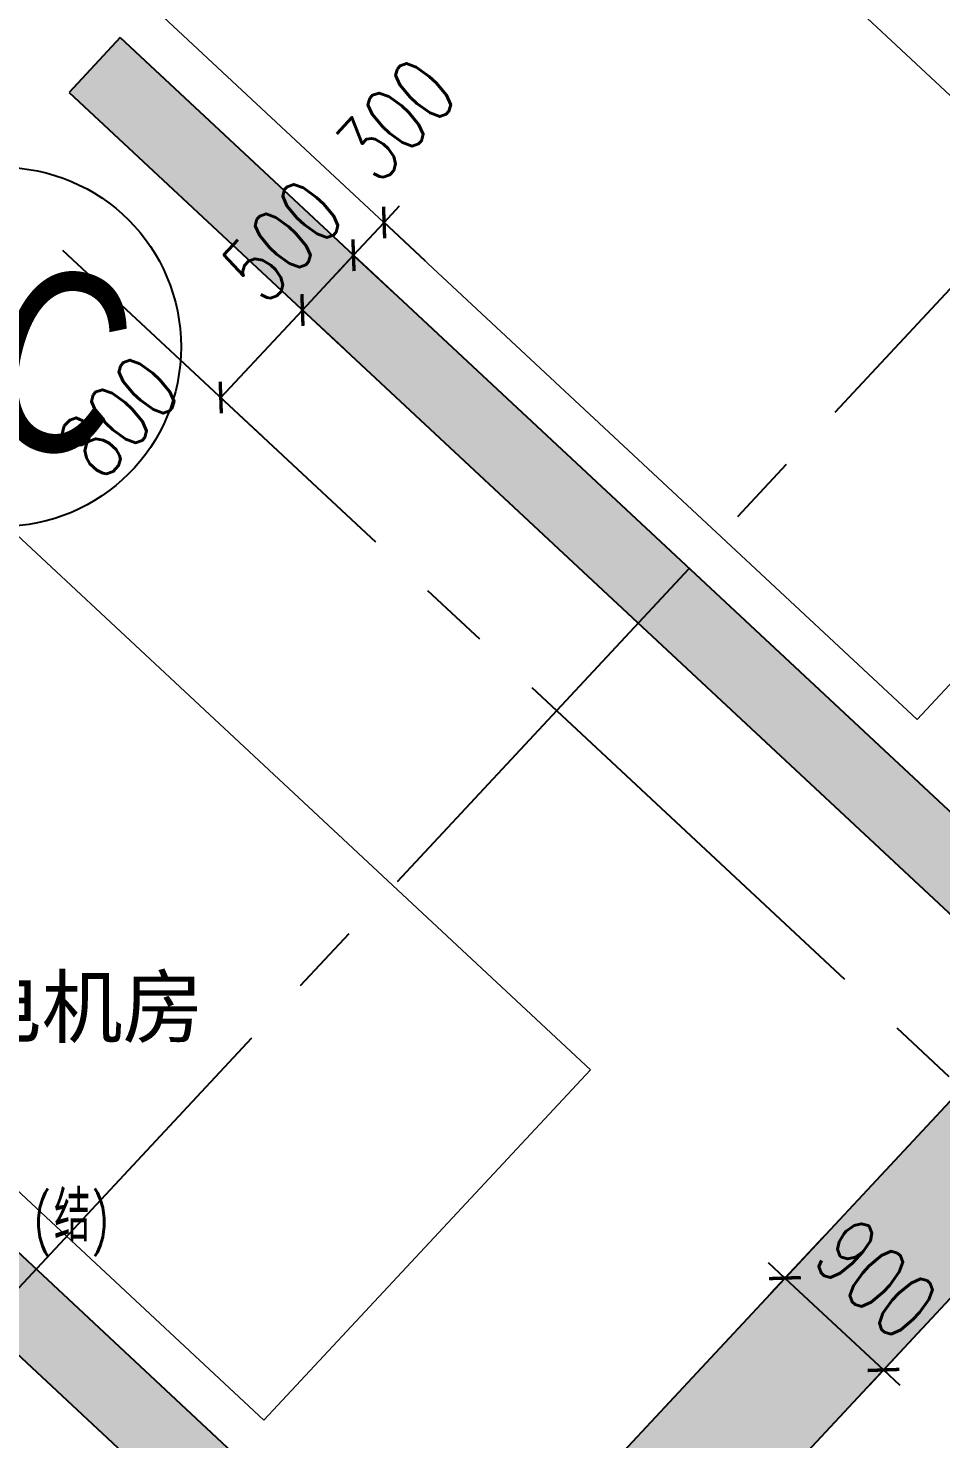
# Model space of a CAD drawing. Extents: x 138868 to 1251000, y -188972 to 132579.
# Drawn here: x 269389 to 275486, y -109027 to -99604 of the extents above; entities that cross this region are included whole.
import ezdxf
from ezdxf.enums import TextEntityAlignment as Align

# ---------------------------------------------------------------- set-up
doc = ezdxf.new("R2010")
doc.units = 0
doc.linetypes.add('CENTER2', pattern=[28.575, 19.05, -3.175, 3.175, -3.175])
doc.layers.get('0').update_dxf_attribs({"color": 8})
doc.layers.get('Defpoints').update_dxf_attribs({"color": 8})
for name, color, linetype in [('#幕墙线-平面', 8, 'Continuous'), ('#标注', 8, 'Continuous'), ('#轴线', 8, 'CENTER2'), ('A-FLOR-PIPE', 8, 'Continuous'), ('WINDOW_TEXT', 8, 'Continuous')]:
    doc.layers.add(name, color=color, linetype=linetype)
for name, color, linetype, lineweight in [('E', 8, 'Continuous', 9), ('PUB_DIM', 8, 'Continuous', 5), ('PUB_TEXT', 8, 'Continuous', 5), ('WINDOW', 8, 'Continuous', 13)]:
    doc.layers.add(name, color=color, linetype=linetype, lineweight=lineweight)
doc.styles.add('_TCH_DIM', font='SIMPLEX', dxfattribs={"bigfont": 'GBCBIG'})
doc.styles.add('_TCH_DIM_T3', font='SIMPLEX', dxfattribs={"width": 0.705882, "bigfont": 'GBCBIG'})
doc.styles.add('_TCH_WINDOW', font='SIMPLEX', dxfattribs={"height": 3.5, "bigfont": 'GBCBIG'})
doc.styles.add('JHZX', font='jrs.shx', dxfattribs={"width": 0.6, "bigfont": 'jhz.shx'})
doc.styles.get("Standard").update_dxf_attribs({"font": 'arial.ttf'})
doc.dimstyles.new('_TCH_ARCH&&150', dxfattribs={"dimtxt": 446.25, "dimasz": 150, "dimexe": 375, "dimexo": 450, "dimgap": 189.375, "dimtad": 1, "dimdec": 0, "dimzin": 0, "dimdsep": 46, "dimtxsty": '_TCH_DIM_T3', "dimblk": 'ARCHTICK', "dimcen": 0.09, "dimclrt": 7, "dimazin": 2, "dimtfac": 1, "dimtdec": 0, "dimtix": 1, "dimtmove": 2, "dimatfit": 3, "dimfxl": 150, "dimtolj": 1, "dimtzin": 0, "dimarcsym": 0})
doc.dimstyles.new('JZBZ-300', dxfattribs={"dimscale": 300, "dimtxt": 3, "dimasz": 1.5, "dimexe": 1, "dimexo": 1, "dimgap": 0.5, "dimtad": 1, "dimdec": 0, "dimdsep": 46, "dimtxsty": 'JHZX', "dimblk1": 'ARCHTICK', "dimblk2": 'ARCHTICK', "dimsah": 1, "dimcen": 0, "dimclrd": 1, "dimclre": 1, "dimclrt": 2, "dimadec": 1, "dimazin": 2, "dimtfac": 1, "dimtdec": 0, "dimtix": 1, "dimtmove": 0, "dimatfit": 3, "dimfxl": 1, "dimtolj": 1, "dimlwd": -1, "dimlwe": -1, "dimarcsym": 1})

# ---------------------------------------------------------------- blocks, each defined once
blk = doc.blocks.new('_ARCHTICK')
at = {"color": 0, "linetype": 'ByBlock', "const_width": 0.15}
blk.add_lwpolyline([(-0.5, -0.5), (0.5, 0.5)], dxfattribs=at)
blk = doc.blocks.new('*D203')
at = {"layer": 'Defpoints', "color": 0, "transparency": 16777216}
for p in [(-10649.5, 496.3), (-10314.1, 183.5), (-11195.1, -88.8)]:
    blk.add_point(p, dxfattribs=at)
at = {"layer": 'PUB_DIM', "color": 0, "lineweight": -2, "transparency": 16777216}
for p, q in [((-10320.4, 189.4), (-10039.9, -72.2)), ((-10859.7, -401.5), (-10314.1, 183.5)), ((-10866, -395.7), (-10585.5, -657.3))]:
    blk.add_line(p, q, dxfattribs=at)
at = {"layer": 'PUB_DIM', "color": 0, "lineweight": -2, "transparency": 16777216, "xscale": 150, "yscale": 150, "zscale": 150}
for p, rotation in [((-10314.1, 183.5), 47.00000000022592), ((-10859.7, -401.5), 227.0000000002259)]:
    blk.add_blockref('_ARCHTICK', p, dxfattribs=dict(at, rotation=rotation))
at = {"layer": 'PUB_DIM', "color": 7, "transparency": 16777216, "insert": (-11539.9, -526.1), "char_height": 446.25, "attachment_point": 5, "rotation": 47, "style": '_TCH_DIM_T3'}
blk.add_mtext('\\A1;800', dxfattribs=at)
blk = doc.blocks.new('*D204')
at = {"layer": 'Defpoints', "color": 0, "transparency": 16777216}
for p in [(-10308.5, 862), (-10649.5, 496.3), (-9973.1, 549.2)]:
    blk.add_point(p, dxfattribs=at)
at = {"layer": 'PUB_DIM', "color": 0, "lineweight": -2, "transparency": 16777216}
for p, q in [((-9973.1, 549.2), (-9870.8, 658.9)), ((-10314.1, 183.5), (-9973.1, 549.2)), ((-9979.4, 555.1), (-9698.9, 293.5)), ((-10320.4, 189.4), (-10039.9, -72.2)), ((-10314.1, 183.5), (-10416.4, 73.8))]:
    blk.add_line(p, q, dxfattribs=at)
at = {"layer": 'PUB_DIM', "color": 0, "lineweight": -2, "transparency": 16777216, "xscale": 150, "yscale": 150, "zscale": 150}
for p, rotation in [((-9973.1, 549.2), 227.0000000002259), ((-10314.1, 183.5), 47.0000000002259)]:
    blk.add_blockref('_ARCHTICK', p, dxfattribs=dict(at, rotation=rotation))
at = {"layer": 'PUB_DIM', "color": 7, "transparency": 16777216, "insert": (-10445.3, 647.7), "char_height": 446.25, "attachment_point": 5, "rotation": 47, "style": '_TCH_DIM_T3'}
blk.add_mtext('\\A1;500', dxfattribs=at)
blk = doc.blocks.new('*D205')
at = {"layer": 'Defpoints', "color": 0, "transparency": 16777216}
for p in [(-10103.9, 1081.4), (-10308.5, 862), (-9768.5, 768.6)]:
    blk.add_point(p, dxfattribs=at)
at = {"layer": 'PUB_DIM', "color": 0, "lineweight": -2, "transparency": 16777216}
for p, q in [((-9768.5, 768.6), (-9666.2, 878.3)), ((-9973.1, 549.2), (-9768.5, 768.6)), ((-9774.8, 774.5), (-9494.3, 512.9)), ((-9973.1, 549.2), (-10075.4, 439.5)), ((-9979.4, 555.1), (-9698.9, 293.5))]:
    blk.add_line(p, q, dxfattribs=at)
at = {"layer": 'PUB_DIM', "color": 0, "lineweight": -2, "transparency": 16777216, "xscale": 150, "yscale": 150, "zscale": 150}
for p, rotation in [((-9768.5, 768.6), 227.0000000002258), ((-9973.1, 549.2), 47.0000000002258)]:
    blk.add_blockref('_ARCHTICK', p, dxfattribs=dict(at, rotation=rotation))
at = {"layer": 'PUB_DIM', "color": 7, "transparency": 16777216, "insert": (-9691.7, 1455.8), "char_height": 446.25, "attachment_point": 5, "rotation": 47, "style": '_TCH_DIM_T3'}
blk.add_mtext('\\A1;300', dxfattribs=at)
blk = doc.blocks.new('*D215')
at = {"layer": 'Defpoints', "color": 0, "transparency": 16777216}
for p in [(-7491.6, -6714.1), (-6431.9, -6897.4), (-6833.3, -7327.9)]:
    blk.add_point(p, dxfattribs=at)
at = {"layer": 'PUB_DIM', "color": 0, "lineweight": -2, "transparency": 16777216}
for p, q in [((-7184.7, -6384.9), (-6834.4, -6009.3)), ((-7090.1, -6283.6), (-7199.8, -6181.3)), ((-7090.1, -6283.6), (-6431.9, -6897.4)), ((-6526.4, -6998.7), (-6176.2, -6623.1)), ((-6431.9, -6897.4), (-6322.2, -6999.7))]:
    blk.add_line(p, q, dxfattribs=at)
at = {"layer": 'PUB_DIM', "color": 0, "lineweight": -2, "transparency": 16777216, "xscale": 150, "yscale": 150, "zscale": 150}
for p, rotation in [((-7090.1, -6283.6), 317.0000000000059), ((-6431.9, -6897.4), 137.0000000000058)]:
    blk.add_blockref('_ARCHTICK', p, dxfattribs=dict(at, rotation=rotation))
at = {"layer": 'PUB_DIM', "color": 7, "transparency": 16777216, "insert": (-6479.7, -6288.8), "char_height": 446.25, "attachment_point": 5, "rotation": 317, "style": '_TCH_DIM_T3'}
blk.add_mtext('\\A1;900', dxfattribs=at)
blk = doc.blocks.new('*D241')
at = {"layer": 'Defpoints', "color": 0, "transparency": 16777216}
for p in [(-10649.5, 496.3), (-10314.1, 183.5), (-11195.1, -88.8)]:
    blk.add_point(p, dxfattribs=at)
at = {"layer": 'PUB_DIM', "color": 0, "lineweight": -2, "transparency": 16777216}
for p, q in [((-10320.4, 189.4), (-10039.9, -72.2)), ((-10859.7, -401.5), (-10314.1, 183.5)), ((-10866, -395.7), (-10585.5, -657.3))]:
    blk.add_line(p, q, dxfattribs=at)
at = {"layer": 'PUB_DIM', "color": 0, "lineweight": -2, "transparency": 16777216, "xscale": 150, "yscale": 150, "zscale": 150}
for p, rotation in [((-10314.1, 183.5), 47.00000000022592), ((-10859.7, -401.5), 227.0000000002259)]:
    blk.add_blockref('_ARCHTICK', p, dxfattribs=dict(at, rotation=rotation))
at = {"layer": 'PUB_DIM', "color": 7, "transparency": 16777216, "insert": (-11539.9, -526.1), "char_height": 446.25, "attachment_point": 5, "rotation": 47, "style": '_TCH_DIM_T3'}
blk.add_mtext('\\A1;800', dxfattribs=at)
blk = doc.blocks.new('*D242')
at = {"layer": 'Defpoints', "color": 0, "transparency": 16777216}
for p in [(-10308.5, 862), (-10649.5, 496.3), (-9973.1, 549.2)]:
    blk.add_point(p, dxfattribs=at)
at = {"layer": 'PUB_DIM', "color": 0, "lineweight": -2, "transparency": 16777216}
for p, q in [((-9973.1, 549.2), (-9870.8, 658.9)), ((-10314.1, 183.5), (-9973.1, 549.2)), ((-9979.4, 555.1), (-9698.9, 293.5)), ((-10320.4, 189.4), (-10039.9, -72.2)), ((-10314.1, 183.5), (-10416.4, 73.8))]:
    blk.add_line(p, q, dxfattribs=at)
at = {"layer": 'PUB_DIM', "color": 0, "lineweight": -2, "transparency": 16777216, "xscale": 150, "yscale": 150, "zscale": 150}
for p, rotation in [((-9973.1, 549.2), 227.0000000002259), ((-10314.1, 183.5), 47.0000000002259)]:
    blk.add_blockref('_ARCHTICK', p, dxfattribs=dict(at, rotation=rotation))
at = {"layer": 'PUB_DIM', "color": 7, "transparency": 16777216, "insert": (-10445.3, 647.7), "char_height": 446.25, "attachment_point": 5, "rotation": 47, "style": '_TCH_DIM_T3'}
blk.add_mtext('\\A1;500', dxfattribs=at)
blk = doc.blocks.new('*D243')
at = {"layer": 'Defpoints', "color": 0, "transparency": 16777216}
for p in [(-10103.9, 1081.4), (-10308.5, 862), (-9768.5, 768.6)]:
    blk.add_point(p, dxfattribs=at)
at = {"layer": 'PUB_DIM', "color": 0, "lineweight": -2, "transparency": 16777216}
for p, q in [((-9768.5, 768.6), (-9666.2, 878.3)), ((-9973.1, 549.2), (-9768.5, 768.6)), ((-9774.8, 774.5), (-9494.3, 512.9)), ((-9973.1, 549.2), (-10075.4, 439.5)), ((-9979.4, 555.1), (-9698.9, 293.5))]:
    blk.add_line(p, q, dxfattribs=at)
at = {"layer": 'PUB_DIM', "color": 0, "lineweight": -2, "transparency": 16777216, "xscale": 150, "yscale": 150, "zscale": 150}
for p, rotation in [((-9768.5, 768.6), 227.0000000002258), ((-9973.1, 549.2), 47.0000000002258)]:
    blk.add_blockref('_ARCHTICK', p, dxfattribs=dict(at, rotation=rotation))
at = {"layer": 'PUB_DIM', "color": 7, "transparency": 16777216, "insert": (-9691.7, 1455.8), "char_height": 446.25, "attachment_point": 5, "rotation": 47, "style": '_TCH_DIM_T3'}
blk.add_mtext('\\A1;300', dxfattribs=at)
blk = doc.blocks.new('*D253')
at = {"layer": 'Defpoints', "color": 0, "transparency": 16777216}
for p in [(-7491.6, -6714.1), (-6431.9, -6897.4), (-6833.3, -7327.9)]:
    blk.add_point(p, dxfattribs=at)
at = {"layer": 'PUB_DIM', "color": 0, "lineweight": -2, "transparency": 16777216}
for p, q in [((-7184.7, -6384.9), (-6834.4, -6009.3)), ((-7090.1, -6283.6), (-7199.8, -6181.3)), ((-7090.1, -6283.6), (-6431.9, -6897.4)), ((-6526.4, -6998.7), (-6176.2, -6623.1)), ((-6431.9, -6897.4), (-6322.2, -6999.7))]:
    blk.add_line(p, q, dxfattribs=at)
at = {"layer": 'PUB_DIM', "color": 0, "lineweight": -2, "transparency": 16777216, "xscale": 150, "yscale": 150, "zscale": 150}
for p, rotation in [((-7090.1, -6283.6), 317.0000000000059), ((-6431.9, -6897.4), 137.0000000000058)]:
    blk.add_blockref('_ARCHTICK', p, dxfattribs=dict(at, rotation=rotation))
at = {"layer": 'PUB_DIM', "color": 7, "transparency": 16777216, "insert": (-6479.7, -6288.8), "char_height": 446.25, "attachment_point": 5, "rotation": 317, "style": '_TCH_DIM_T3'}
blk.add_mtext('\\A1;900', dxfattribs=at)
blk = doc.blocks.new('*D279')
at = {"layer": 'Defpoints', "color": 0, "transparency": 16777216}
for p in [(-10649.5, 496.3), (-10314.1, 183.5), (-11195.1, -88.8)]:
    blk.add_point(p, dxfattribs=at)
at = {"layer": 'PUB_DIM', "color": 0, "lineweight": -2, "transparency": 16777216}
for p, q in [((-10320.4, 189.4), (-10039.9, -72.2)), ((-10859.7, -401.5), (-10314.1, 183.5)), ((-10866, -395.7), (-10585.5, -657.3))]:
    blk.add_line(p, q, dxfattribs=at)
at = {"layer": 'PUB_DIM', "color": 0, "lineweight": -2, "transparency": 16777216, "xscale": 150, "yscale": 150, "zscale": 150}
for p, rotation in [((-10314.1, 183.5), 47.00000000022592), ((-10859.7, -401.5), 227.0000000002259)]:
    blk.add_blockref('_ARCHTICK', p, dxfattribs=dict(at, rotation=rotation))
at = {"layer": 'PUB_DIM', "color": 7, "transparency": 16777216, "insert": (-11539.9, -526.1), "char_height": 446.25, "attachment_point": 5, "rotation": 47, "style": '_TCH_DIM_T3'}
blk.add_mtext('\\A1;800', dxfattribs=at)
blk = doc.blocks.new('*D280')
at = {"layer": 'Defpoints', "color": 0, "transparency": 16777216}
for p in [(-10308.5, 862), (-10649.5, 496.3), (-9973.1, 549.2)]:
    blk.add_point(p, dxfattribs=at)
at = {"layer": 'PUB_DIM', "color": 0, "lineweight": -2, "transparency": 16777216}
for p, q in [((-9973.1, 549.2), (-9870.8, 658.9)), ((-10314.1, 183.5), (-9973.1, 549.2)), ((-9979.4, 555.1), (-9698.9, 293.5)), ((-10320.4, 189.4), (-10039.9, -72.2)), ((-10314.1, 183.5), (-10416.4, 73.8))]:
    blk.add_line(p, q, dxfattribs=at)
at = {"layer": 'PUB_DIM', "color": 0, "lineweight": -2, "transparency": 16777216, "xscale": 150, "yscale": 150, "zscale": 150}
for p, rotation in [((-9973.1, 549.2), 227.0000000002259), ((-10314.1, 183.5), 47.0000000002259)]:
    blk.add_blockref('_ARCHTICK', p, dxfattribs=dict(at, rotation=rotation))
at = {"layer": 'PUB_DIM', "color": 7, "transparency": 16777216, "insert": (-10445.3, 647.7), "char_height": 446.25, "attachment_point": 5, "rotation": 47, "style": '_TCH_DIM_T3'}
blk.add_mtext('\\A1;500', dxfattribs=at)
blk = doc.blocks.new('*D281')
at = {"layer": 'Defpoints', "color": 0, "transparency": 16777216}
for p in [(-10103.9, 1081.4), (-10308.5, 862), (-9768.5, 768.6)]:
    blk.add_point(p, dxfattribs=at)
at = {"layer": 'PUB_DIM', "color": 0, "lineweight": -2, "transparency": 16777216}
for p, q in [((-9768.5, 768.6), (-9666.2, 878.3)), ((-9973.1, 549.2), (-9768.5, 768.6)), ((-9774.8, 774.5), (-9494.3, 512.9)), ((-9973.1, 549.2), (-10075.4, 439.5)), ((-9979.4, 555.1), (-9698.9, 293.5))]:
    blk.add_line(p, q, dxfattribs=at)
at = {"layer": 'PUB_DIM', "color": 0, "lineweight": -2, "transparency": 16777216, "xscale": 150, "yscale": 150, "zscale": 150}
for p, rotation in [((-9768.5, 768.6), 227.0000000002258), ((-9973.1, 549.2), 47.0000000002258)]:
    blk.add_blockref('_ARCHTICK', p, dxfattribs=dict(at, rotation=rotation))
at = {"layer": 'PUB_DIM', "color": 7, "transparency": 16777216, "insert": (-9691.7, 1455.8), "char_height": 446.25, "attachment_point": 5, "rotation": 47, "style": '_TCH_DIM_T3'}
blk.add_mtext('\\A1;300', dxfattribs=at)
blk = doc.blocks.new('*D291')
at = {"layer": 'Defpoints', "color": 0, "transparency": 16777216}
for p in [(-7491.6, -6714.1), (-6431.9, -6897.4), (-6833.3, -7327.9)]:
    blk.add_point(p, dxfattribs=at)
at = {"layer": 'PUB_DIM', "color": 0, "lineweight": -2, "transparency": 16777216}
for p, q in [((-7184.7, -6384.9), (-6834.4, -6009.3)), ((-7090.1, -6283.6), (-7199.8, -6181.3)), ((-7090.1, -6283.6), (-6431.9, -6897.4)), ((-6526.4, -6998.7), (-6176.2, -6623.1)), ((-6431.9, -6897.4), (-6322.2, -6999.7))]:
    blk.add_line(p, q, dxfattribs=at)
at = {"layer": 'PUB_DIM', "color": 0, "lineweight": -2, "transparency": 16777216, "xscale": 150, "yscale": 150, "zscale": 150}
for p, rotation in [((-7090.1, -6283.6), 317.0000000000059), ((-6431.9, -6897.4), 137.0000000000058)]:
    blk.add_blockref('_ARCHTICK', p, dxfattribs=dict(at, rotation=rotation))
at = {"layer": 'PUB_DIM', "color": 7, "transparency": 16777216, "insert": (-6479.7, -6288.8), "char_height": 446.25, "attachment_point": 5, "rotation": 317, "style": '_TCH_DIM_T3'}
blk.add_mtext('\\A1;900', dxfattribs=at)
blk = doc.blocks.new('*D317')
at = {"layer": 'Defpoints', "color": 0, "transparency": 16777216}
for p in [(-10649.5, 496.3), (-10314.1, 183.5), (-11195.1, -88.8)]:
    blk.add_point(p, dxfattribs=at)
at = {"layer": 'PUB_DIM', "color": 0, "lineweight": -2, "transparency": 16777216}
for p, q in [((-10320.4, 189.4), (-10039.9, -72.2)), ((-10859.7, -401.5), (-10314.1, 183.5)), ((-10866, -395.7), (-10585.5, -657.3))]:
    blk.add_line(p, q, dxfattribs=at)
at = {"layer": 'PUB_DIM', "color": 0, "lineweight": -2, "transparency": 16777216, "xscale": 150, "yscale": 150, "zscale": 150}
for p, rotation in [((-10314.1, 183.5), 47.00000000022592), ((-10859.7, -401.5), 227.0000000002259)]:
    blk.add_blockref('_ARCHTICK', p, dxfattribs=dict(at, rotation=rotation))
at = {"layer": 'PUB_DIM', "color": 7, "transparency": 16777216, "insert": (-11539.9, -526.1), "char_height": 446.25, "attachment_point": 5, "rotation": 47, "style": '_TCH_DIM_T3'}
blk.add_mtext('\\A1;800', dxfattribs=at)
blk = doc.blocks.new('*D318')
at = {"layer": 'Defpoints', "color": 0, "transparency": 16777216}
for p in [(-10308.5, 862), (-10649.5, 496.3), (-9973.1, 549.2)]:
    blk.add_point(p, dxfattribs=at)
at = {"layer": 'PUB_DIM', "color": 0, "lineweight": -2, "transparency": 16777216}
for p, q in [((-9973.1, 549.2), (-9870.8, 658.9)), ((-10314.1, 183.5), (-9973.1, 549.2)), ((-9979.4, 555.1), (-9698.9, 293.5)), ((-10320.4, 189.4), (-10039.9, -72.2)), ((-10314.1, 183.5), (-10416.4, 73.8))]:
    blk.add_line(p, q, dxfattribs=at)
at = {"layer": 'PUB_DIM', "color": 0, "lineweight": -2, "transparency": 16777216, "xscale": 150, "yscale": 150, "zscale": 150}
for p, rotation in [((-9973.1, 549.2), 227.0000000002259), ((-10314.1, 183.5), 47.0000000002259)]:
    blk.add_blockref('_ARCHTICK', p, dxfattribs=dict(at, rotation=rotation))
at = {"layer": 'PUB_DIM', "color": 7, "transparency": 16777216, "insert": (-10445.3, 647.7), "char_height": 446.25, "attachment_point": 5, "rotation": 47, "style": '_TCH_DIM_T3'}
blk.add_mtext('\\A1;500', dxfattribs=at)
blk = doc.blocks.new('*D319')
at = {"layer": 'Defpoints', "color": 0, "transparency": 16777216}
for p in [(-10103.9, 1081.4), (-10308.5, 862), (-9768.5, 768.6)]:
    blk.add_point(p, dxfattribs=at)
at = {"layer": 'PUB_DIM', "color": 0, "lineweight": -2, "transparency": 16777216}
for p, q in [((-9768.5, 768.6), (-9666.2, 878.3)), ((-9973.1, 549.2), (-9768.5, 768.6)), ((-9774.8, 774.5), (-9494.3, 512.9)), ((-9973.1, 549.2), (-10075.4, 439.5)), ((-9979.4, 555.1), (-9698.9, 293.5))]:
    blk.add_line(p, q, dxfattribs=at)
at = {"layer": 'PUB_DIM', "color": 0, "lineweight": -2, "transparency": 16777216, "xscale": 150, "yscale": 150, "zscale": 150}
for p, rotation in [((-9768.5, 768.6), 227.0000000002258), ((-9973.1, 549.2), 47.0000000002258)]:
    blk.add_blockref('_ARCHTICK', p, dxfattribs=dict(at, rotation=rotation))
at = {"layer": 'PUB_DIM', "color": 7, "transparency": 16777216, "insert": (-9691.7, 1455.8), "char_height": 446.25, "attachment_point": 5, "rotation": 47, "style": '_TCH_DIM_T3'}
blk.add_mtext('\\A1;300', dxfattribs=at)
blk = doc.blocks.new('*D329')
at = {"layer": 'Defpoints', "color": 0, "transparency": 16777216}
for p in [(-7491.6, -6714.1), (-6431.9, -6897.4), (-6833.3, -7327.9)]:
    blk.add_point(p, dxfattribs=at)
at = {"layer": 'PUB_DIM', "color": 0, "lineweight": -2, "transparency": 16777216}
for p, q in [((-7184.7, -6384.9), (-6834.4, -6009.3)), ((-7090.1, -6283.6), (-7199.8, -6181.3)), ((-7090.1, -6283.6), (-6431.9, -6897.4)), ((-6526.4, -6998.7), (-6176.2, -6623.1)), ((-6431.9, -6897.4), (-6322.2, -6999.7))]:
    blk.add_line(p, q, dxfattribs=at)
at = {"layer": 'PUB_DIM', "color": 0, "lineweight": -2, "transparency": 16777216, "xscale": 150, "yscale": 150, "zscale": 150}
for p, rotation in [((-7090.1, -6283.6), 317.0000000000059), ((-6431.9, -6897.4), 137.0000000000058)]:
    blk.add_blockref('_ARCHTICK', p, dxfattribs=dict(at, rotation=rotation))
at = {"layer": 'PUB_DIM', "color": 7, "transparency": 16777216, "insert": (-6479.7, -6288.8), "char_height": 446.25, "attachment_point": 5, "rotation": 317, "style": '_TCH_DIM_T3'}
blk.add_mtext('\\A1;900', dxfattribs=at)
blk = doc.blocks.new('*D355')
at = {"layer": 'Defpoints', "color": 0, "transparency": 16777216}
for p in [(-10649.5, 496.3), (-10314.1, 183.5), (-11195.1, -88.8)]:
    blk.add_point(p, dxfattribs=at)
at = {"layer": 'PUB_DIM', "color": 0, "lineweight": -2, "transparency": 16777216}
for p, q in [((-10320.4, 189.4), (-10039.9, -72.2)), ((-10859.7, -401.5), (-10314.1, 183.5)), ((-10866, -395.7), (-10585.5, -657.3))]:
    blk.add_line(p, q, dxfattribs=at)
at = {"layer": 'PUB_DIM', "color": 0, "lineweight": -2, "transparency": 16777216, "xscale": 150, "yscale": 150, "zscale": 150}
for p, rotation in [((-10314.1, 183.5), 47.00000000022592), ((-10859.7, -401.5), 227.0000000002259)]:
    blk.add_blockref('_ARCHTICK', p, dxfattribs=dict(at, rotation=rotation))
at = {"layer": 'PUB_DIM', "color": 7, "transparency": 16777216, "insert": (-11539.9, -526.1), "char_height": 446.25, "attachment_point": 5, "rotation": 47, "style": '_TCH_DIM_T3'}
blk.add_mtext('\\A1;800', dxfattribs=at)
blk = doc.blocks.new('*D356')
at = {"layer": 'Defpoints', "color": 0, "transparency": 16777216}
for p in [(-10308.5, 862), (-10649.5, 496.3), (-9973.1, 549.2)]:
    blk.add_point(p, dxfattribs=at)
at = {"layer": 'PUB_DIM', "color": 0, "lineweight": -2, "transparency": 16777216}
for p, q in [((-9973.1, 549.2), (-9870.8, 658.9)), ((-10314.1, 183.5), (-9973.1, 549.2)), ((-9979.4, 555.1), (-9698.9, 293.5)), ((-10320.4, 189.4), (-10039.9, -72.2)), ((-10314.1, 183.5), (-10416.4, 73.8))]:
    blk.add_line(p, q, dxfattribs=at)
at = {"layer": 'PUB_DIM', "color": 0, "lineweight": -2, "transparency": 16777216, "xscale": 150, "yscale": 150, "zscale": 150}
for p, rotation in [((-9973.1, 549.2), 227.0000000002259), ((-10314.1, 183.5), 47.0000000002259)]:
    blk.add_blockref('_ARCHTICK', p, dxfattribs=dict(at, rotation=rotation))
at = {"layer": 'PUB_DIM', "color": 7, "transparency": 16777216, "insert": (-10445.3, 647.7), "char_height": 446.25, "attachment_point": 5, "rotation": 47, "style": '_TCH_DIM_T3'}
blk.add_mtext('\\A1;500', dxfattribs=at)
blk = doc.blocks.new('*D357')
at = {"layer": 'Defpoints', "color": 0, "transparency": 16777216}
for p in [(-10103.9, 1081.4), (-10308.5, 862), (-9768.5, 768.6)]:
    blk.add_point(p, dxfattribs=at)
at = {"layer": 'PUB_DIM', "color": 0, "lineweight": -2, "transparency": 16777216}
for p, q in [((-9768.5, 768.6), (-9666.2, 878.3)), ((-9973.1, 549.2), (-9768.5, 768.6)), ((-9774.8, 774.5), (-9494.3, 512.9)), ((-9973.1, 549.2), (-10075.4, 439.5)), ((-9979.4, 555.1), (-9698.9, 293.5))]:
    blk.add_line(p, q, dxfattribs=at)
at = {"layer": 'PUB_DIM', "color": 0, "lineweight": -2, "transparency": 16777216, "xscale": 150, "yscale": 150, "zscale": 150}
for p, rotation in [((-9768.5, 768.6), 227.0000000002258), ((-9973.1, 549.2), 47.0000000002258)]:
    blk.add_blockref('_ARCHTICK', p, dxfattribs=dict(at, rotation=rotation))
at = {"layer": 'PUB_DIM', "color": 7, "transparency": 16777216, "insert": (-9691.7, 1455.8), "char_height": 446.25, "attachment_point": 5, "rotation": 47, "style": '_TCH_DIM_T3'}
blk.add_mtext('\\A1;300', dxfattribs=at)
blk = doc.blocks.new('*D367')
at = {"layer": 'Defpoints', "color": 0, "transparency": 16777216}
for p in [(-7491.6, -6714.1), (-6431.9, -6897.4), (-6833.3, -7327.9)]:
    blk.add_point(p, dxfattribs=at)
at = {"layer": 'PUB_DIM', "color": 0, "lineweight": -2, "transparency": 16777216}
for p, q in [((-7184.7, -6384.9), (-6834.4, -6009.3)), ((-7090.1, -6283.6), (-7199.8, -6181.3)), ((-7090.1, -6283.6), (-6431.9, -6897.4)), ((-6526.4, -6998.7), (-6176.2, -6623.1)), ((-6431.9, -6897.4), (-6322.2, -6999.7))]:
    blk.add_line(p, q, dxfattribs=at)
at = {"layer": 'PUB_DIM', "color": 0, "lineweight": -2, "transparency": 16777216, "xscale": 150, "yscale": 150, "zscale": 150}
for p, rotation in [((-7090.1, -6283.6), 317.0000000000059), ((-6431.9, -6897.4), 137.0000000000058)]:
    blk.add_blockref('_ARCHTICK', p, dxfattribs=dict(at, rotation=rotation))
at = {"layer": 'PUB_DIM', "color": 7, "transparency": 16777216, "insert": (-6479.7, -6288.8), "char_height": 446.25, "attachment_point": 5, "rotation": 317, "style": '_TCH_DIM_T3'}
blk.add_mtext('\\A1;900', dxfattribs=at)
blk = doc.blocks.new('$WINLIB2D$00000007')
for points in [[(-0.5, 0.5), (0.5, 0.5)], [(-0.5, 0.5), (-0.5, -0.5)], [(0.5, 0.5), (0.5, -0.5)], [(-0.5, -0.5), (0.5, -0.5)]]:
    blk.add_lwpolyline(points)
blk = doc.blocks.new('*U3167')
blk.add_line((20, 0), (0, 0))
blk.add_circle((24, 0), 4)
at = {"style": 'JHZX', "width": 0.75}
blk.add_attdef('AXES', text='', height=4, dxfattribs=at).set_placement((24, 0), align=Align.MIDDLE_CENTER)
blk = doc.blocks.new('*D3348')
at = {"layer": '#标注', "ltscale": 300, "transparency": 16777216}
for p, q in [((146690.9, -69157.6), (145493.7, -66906.1)), ((299030.4, -89213.5), (300769.5, -87348.6))]:
    blk.add_line(p, q, dxfattribs=at)
blk.add_arc((208802, -185971.6), 134550, 47, 118, dxfattribs=at)
at = {"layer": 'Defpoints', "color": 0, "ltscale": 300, "transparency": 16777216}
for p in [(253346.6, -59009.1), (146831.7, -69422.5), (298825.8, -89432.9), (208802, -185971.6)]:
    blk.add_point(p, dxfattribs=at)
at = {"layer": '#标注', "ltscale": 300, "transparency": 16777216, "xscale": 450, "yscale": 450, "zscale": 450}
for p, rotation in [((145634.6, -67171), 207.9999999999996), ((300564.9, -87568), 316.9999999936651)]:
    blk.add_blockref('_ARCHTICK', p, dxfattribs=dict(at, rotation=rotation))
at = {"layer": '#标注', "ltscale": 300, "transparency": 16777216, "insert": (226442.6, -51977.8), "char_height": 900, "attachment_point": 5, "rotation": 352.5, "style": 'JHZX'}
blk.add_mtext('\\A1;71°', dxfattribs=at)
blk = doc.blocks.new('*D3349')
at = {"layer": '#标注', "ltscale": 300, "transparency": 16777216}
for p, q in [((274351.2, -71051.6), (275020, -69879)), ((299030.4, -89213.5), (299951.1, -88226.2))]:
    blk.add_line(p, q, dxfattribs=at)
blk.add_arc((208802, -185971.6), 133350, 47, 60.3, dxfattribs=at)
at = {"layer": 'Defpoints', "color": 0, "ltscale": 300, "transparency": 16777216}
for p in [(274202.5, -71312.2), (291935.7, -81707.5), (298825.8, -89432.9), (208802, -185971.6)]:
    blk.add_point(p, dxfattribs=at)
at = {"layer": '#标注', "ltscale": 300, "transparency": 16777216, "xscale": 450, "yscale": 450, "zscale": 450}
for p, rotation in [((274871.4, -70139.6), 150.2999999171138), ((299746.5, -88445.6), 316.9999999936651)]:
    blk.add_blockref('_ARCHTICK', p, dxfattribs=dict(at, rotation=rotation))
at = {"layer": '#标注', "ltscale": 300, "transparency": 16777216, "insert": (288196.3, -78086.7), "char_height": 900, "attachment_point": 5, "rotation": 323.65, "style": 'JHZX'}
blk.add_mtext('\\A1;13.3°', dxfattribs=at)
blk = doc.blocks.new('*D3350')
at = {"layer": '#标注', "ltscale": 300, "transparency": 16777216}
for p, q in [((240808.3, -57601.5), (241134.8, -56291.6)), ((274351.2, -71051.6), (275020, -69879))]:
    blk.add_line(p, q, dxfattribs=at)
blk.add_arc((208802, -185971.6), 133350, 60.3, 76, dxfattribs=at)
at = {"layer": 'Defpoints', "color": 0, "ltscale": 300, "transparency": 16777216}
for p in [(240735.7, -57892.6), (264030.7, -64596.1), (274202.5, -71312.2), (208802, -185971.6)]:
    blk.add_point(p, dxfattribs=at)
at = {"layer": '#标注', "ltscale": 300, "transparency": 16777216, "xscale": 450, "yscale": 450, "zscale": 450}
for p, rotation in [((241062.3, -56582.7), 165.999999999999), ((274871.4, -70139.6), 330.2999999171137)]:
    blk.add_blockref('_ARCHTICK', p, dxfattribs=dict(at, rotation=rotation))
at = {"layer": '#标注', "ltscale": 300, "transparency": 16777216, "insert": (258655.2, -61644.4), "char_height": 900, "attachment_point": 5, "rotation": 338.15, "style": 'JHZX'}
blk.add_mtext('\\A1;15.7°', dxfattribs=at)
blk = doc.blocks.new('yougou')
at = {"layer": 'A-FLOR-PIPE'}
h = blk.add_hatch(dxfattribs=at)
h.set_pattern_fill('TRIANG', color=256, scale=100)
h.set_pattern_definition([(60, (-1254643.84, -298610.17), (-142.87495, 247.46673), [142.875, -142.875]), (120, (-1254643.84, -298610.17), (-285.74995, 3e-05), [142.875, -142.875]), (0, (-1254715.27, -298486.43), (142.875, 247.4667), [142.875, -142.875])])
h.paths.add_polyline_path([(-13264.9, -14224.8), (-8900.1, -9544.2), (-4535.3, -4863.5), (0, 0), (-7158.3, 6675.3), (-7499.3, 6309.6), (-706.7, -24.7), (-4730.5, -4339.7), (-11532.1, 2002.9), (-11873.1, 1637.2), (-5364, -4432.5), (-9387.8, -8747.5), (-15896.8, -2677.7), (-16237.8, -3043.4), (-9948.2, -8908.6), (-13972, -13223.6), (-20261.6, -7358.4), (-20602.6, -7724.1), (-14532.4, -13384.7), (-18556.2, -17699.7), (-18885.3, -17392.8), (-20128.6, -16233.4), (-23396.6, -19737.9), (-23030.9, -20078.9), (-20103.9, -16940), (-19409.1, -17587.9), (-21482.8, -19811.6), (-21844, -20993.3), (-21365.9, -21139.4), (-21038.4, -20068.2), (-19316.3, -18221.5), (-18731.2, -18767.1), (-19744.7, -19854), (-19527, -21626.9), (-19030.8, -21566), (-19220, -20024.5), (-18418.8, -19165.2), (-18137.5, -21456.3), (-17641.2, -21395.3), (-17910, -19206.1)])
for p, q in [((-11532.1, 2002.9), (-11873.1, 1637.2)), ((-11532.1, 2002.9), (-4730.5, -4339.7)), ((-11873.1, 1637.2), (-5364, -4432.5)), ((-15896.8, -2677.7), (-9387.8, -8747.5)), ((-16237.8, -3043.4), (-9948.2, -8908.6)), ((-9387.8, -8747.5), (-5364, -4432.5)), ((-8900.1, -9544.2), (-4535.3, -4863.5))]:
    blk.add_line(p, q, dxfattribs=at)
at = {"layer": 'PUB_DIM'}
for base, p1, p2, picture, middle in [((-9768.5, 768.6), (-10308.5, 862), (-10103.9, 1081.4), '*D205', (-9691.7, 1455.8)), ((-9768.5, 768.6), (-10308.5, 862), (-10103.9, 1081.4), '*D243', (-9691.7, 1455.8)), ((-9768.5, 768.6), (-10308.5, 862), (-10103.9, 1081.4), '*D281', (-9691.7, 1455.8)), ((-9768.5, 768.6), (-10308.5, 862), (-10103.9, 1081.4), '*D319', (-9691.7, 1455.8)), ((-9768.5, 768.6), (-10308.5, 862), (-10103.9, 1081.4), '*D357', (-9691.7, 1455.8)), ((-10314.1, 183.5), (-11195.1, -88.8), (-10649.5, 496.3), '*D203', (-11539.9, -526.1)), ((-10314.1, 183.5), (-11195.1, -88.8), (-10649.5, 496.3), '*D241', (-11539.9, -526.1)), ((-10314.1, 183.5), (-11195.1, -88.8), (-10649.5, 496.3), '*D279', (-11539.9, -526.1)), ((-10314.1, 183.5), (-11195.1, -88.8), (-10649.5, 496.3), '*D317', (-11539.9, -526.1)), ((-10314.1, 183.5), (-11195.1, -88.8), (-10649.5, 496.3), '*D355', (-11539.9, -526.1))]:
    dim = blk.add_linear_dim(base=base, p1=p1, p2=p2, angle=47, dimstyle='_TCH_ARCH&&150', dxfattribs=at)
    dim.commit()
    dim.dimension.update_dxf_attribs({"geometry": picture, "text_midpoint": middle, "dimtype": 129})
for p1, p2, distance, picture, middle in [((-10649.5, 496.3), (-10308.5, 862), -458.6, '*D204', (-10445.3, 647.7)), ((-10649.5, 496.3), (-10308.5, 862), -458.6, '*D242', (-10445.3, 647.7)), ((-10649.5, 496.3), (-10308.5, 862), -458.6, '*D280', (-10445.3, 647.7)), ((-10649.5, 496.3), (-10308.5, 862), -458.6, '*D318', (-10445.3, 647.7)), ((-10649.5, 496.3), (-10308.5, 862), -458.6, '*D356', (-10445.3, 647.7)), ((-7491.6, -6714.1), (-6833.3, -7327.9), 588.6, '*D215', (-6479.7, -6288.8)), ((-7491.6, -6714.1), (-6833.3, -7327.9), 588.6, '*D253', (-6479.7, -6288.8)), ((-7491.6, -6714.1), (-6833.3, -7327.9), 588.6, '*D291', (-6479.7, -6288.8)), ((-7491.6, -6714.1), (-6833.3, -7327.9), 588.6, '*D329', (-6479.7, -6288.8)), ((-7491.6, -6714.1), (-6833.3, -7327.9), 588.6, '*D367', (-6479.7, -6288.8))]:
    dim = blk.add_aligned_dim(p1=p1, p2=p2, distance=distance, dimstyle='_TCH_ARCH&&150', dxfattribs=at)
    dim.commit()
    dim.dimension.update_dxf_attribs({"geometry": picture, "text_midpoint": middle})
blk = doc.blocks.new('A$C27be4f04')
at = {"layer": 'E', "elevation": 0}
for points in [[(62856.4, -35353.9), (60674, -37694.2), (66524.9, -43150.2), (68707.3, -40809.9)], [(58491.6, -40034.6), (56309.3, -42374.9), (62160.1, -47830.9), (64342.5, -45490.6)]]:
    blk.add_lwpolyline(points, close=True, dxfattribs=at)
at = {"layer": 'A-FLOR-PIPE'}
blk.add_blockref('yougou', (72732.9, -40598.6), dxfattribs=at)
at = {"layer": 'WINDOW'}
ref = blk.add_blockref('$WINLIB2D$00000007', (66761.8, -49934.3), dxfattribs=dict(at, xscale=5600, yscale=200, zscale=5600, rotation=47.00000000000439))
ref.add_attrib('A', 'DK5661', (66227.9, -50168), dxfattribs={"layer": 'WINDOW_TEXT', "height": 297.5, "rotation": 47, "style": '_TCH_WINDOW', "width": 0.705882})
at = {"layer": 'PUB_TEXT'}
blk.add_text('柴油发电机房', height=396.52, dxfattribs=at).set_placement((58513, -45268.5))
at = {"layer": 'PUB_TEXT', "style": '_TCH_DIM'}
blk.add_text('结', height=337.6, dxfattribs=at).set_placement((60758.7, -46637.8))
at = {"layer": 'PUB_TEXT', "style": '_TCH_DIM', "width": 0.705882}
for s, p in [('(', (60618.7, -46637.8)), (')', (61004.5, -46637.8))]:
    blk.add_text(s, height=297.5, dxfattribs=at).set_placement(p)

msp = doc.modelspace()

# ---------------------------------------------------------------- linework, layer by layer
at = {"layer": '#轴线', "ltscale": 150}
for p, q in [((254317.5, -124112.3), (288010.1, -87981.4)), ((266483.3, -98162.8), (281622.3, -112280.2))]:
    msp.add_line(p, q, dxfattribs=at)

# ---------------------------------------------------------------- block references
at = {"layer": '#幕墙线-平面', "ltscale": 300}
msp.add_blockref('A$C27be4f04', (208802, -61071.6), dxfattribs=at)
at = {"layer": '#标注', "xscale": 300, "yscale": 300, "rotation": 345.9999999999856}
msp.add_blockref('*U3167', (262223.7, -99991.5), dxfattribs=at).add_auto_attribs({'AXES': 'AC'})

# ---------------------------------------------------------------- dimensions: what is measured, and where the dimension line sits
at = {"layer": '#标注', "ltscale": 300}
for base, p1, p2, picture, middle in [((253346.6, -59009.1), (298825.8, -89432.9), (146831.7, -69422.5), '*D3348', (226442.6, -51977.8)), ((264030.7, -64596.1), (274202.5, -71312.2), (240735.7, -57892.6), '*D3350', (258655.2, -61644.4)), ((291935.7, -81707.5), (298825.8, -89432.9), (274202.5, -71312.2), '*D3349', (288196.3, -78086.7))]:
    dim = msp.add_angular_dim_3p(base=base, center=(208802, -185971.6), p1=p1, p2=p2, dimstyle='JZBZ-300', override={"dimclrd": 256, "dimclre": 256, "dimclrt": 256}, dxfattribs=at)
    dim.commit()
    dim.dimension.update_dxf_attribs({"geometry": picture, "text_midpoint": middle})

doc.saveas('drawing.dxf')
